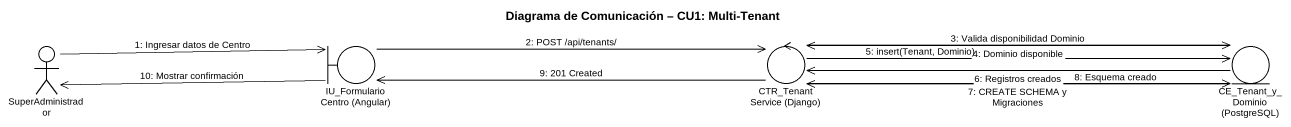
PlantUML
@startuml
title Diagrama de Comunicación – CU1: Multi-Tenant
actor SuperAdministrador
boundary "IU_FormularioCentro (Angular)" as IU_FormularioCentro_Angular
control "CTR_TenantService (Django)" as CTR_TenantService_Django
entity "CE_Tenant_y_Dominio (PostgreSQL)" as CE_Tenant_y_Dominio
SuperAdministrador -right-> IU_FormularioCentro_Angular : 1: Ingresar datos de Centro
IU_FormularioCentro_Angular -left-> SuperAdministrador : 10: Mostrar confirmación
IU_FormularioCentro_Angular -right-> CTR_TenantService_Django : 2: POST /api/tenants/
CTR_TenantService_Django -left-> IU_FormularioCentro_Angular : 9: 201 Created
CTR_TenantService_Django -right-> CE_Tenant_y_Dominio : 3: Valida disponibilidad Dominio
CTR_TenantService_Django -right-> CE_Tenant_y_Dominio : 5: insert(Tenant, Dominio)
CTR_TenantService_Django -right-> CE_Tenant_y_Dominio : 7: CREATE SCHEMA y Migraciones
CE_Tenant_y_Dominio -left-> CTR_TenantService_Django : 4: Dominio disponible
CE_Tenant_y_Dominio -left-> CTR_TenantService_Django : 6: Registros creados
CE_Tenant_y_Dominio -left-> CTR_TenantService_Django : 8: Esquema creado
@enduml
